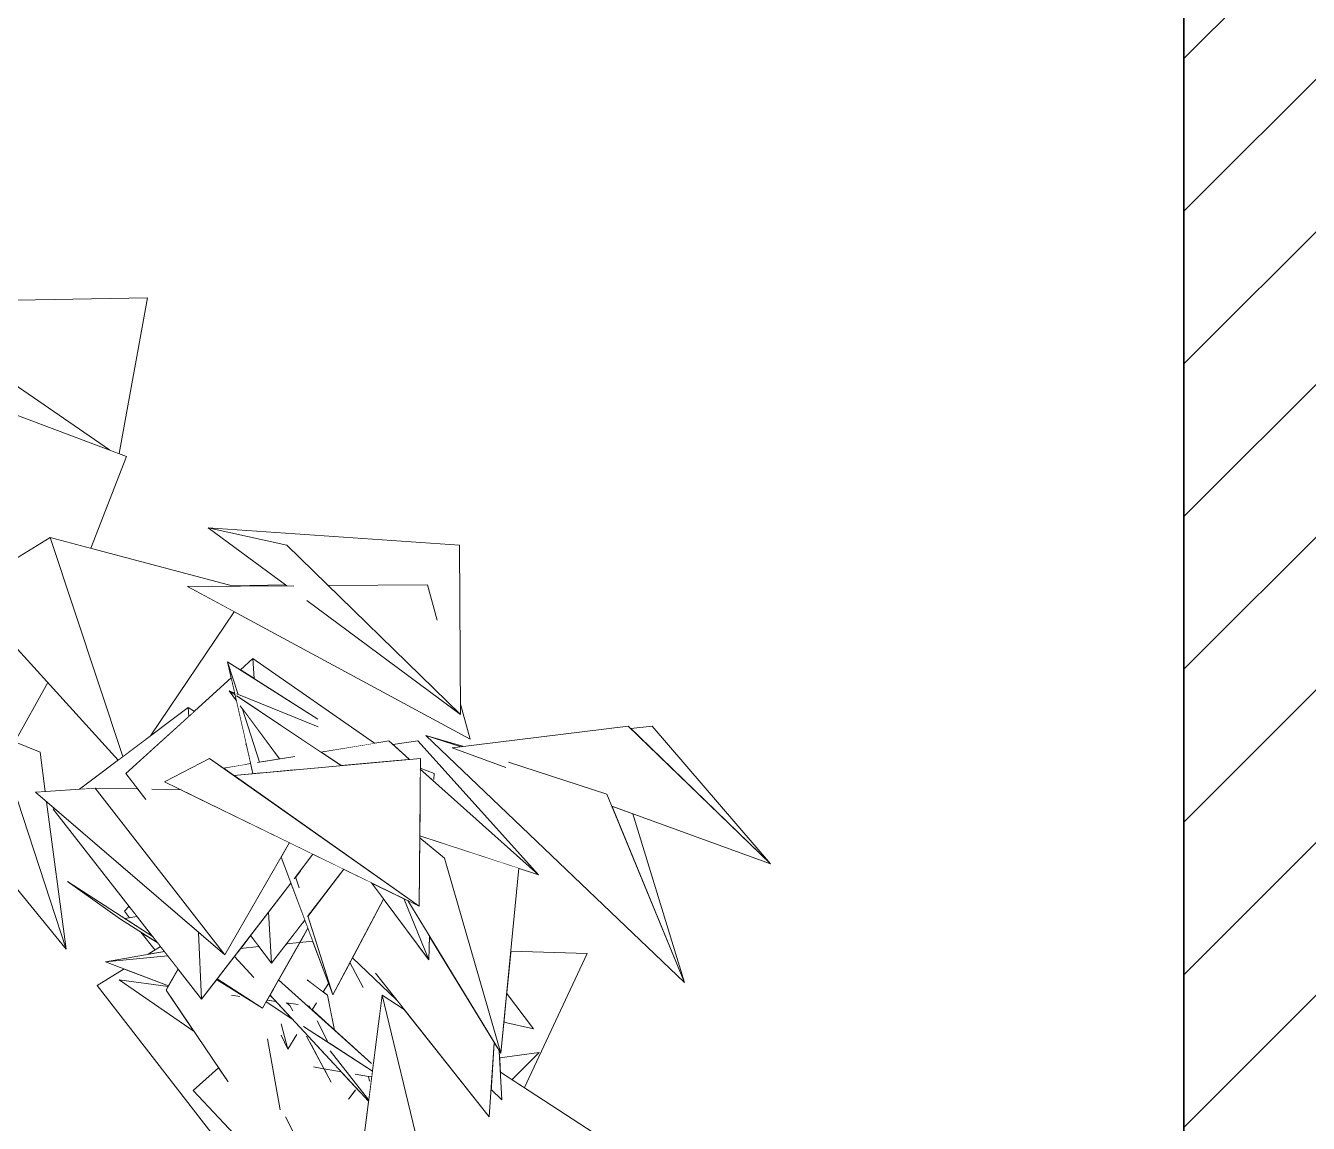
# Model space of a CAD drawing. Header units: millimetres. Extents: x -9413 to 8527, y -300 to 11224.
# Drawn here: x -4633 to -3089, y 5039 to 6361 of the extents above; entities that cross this region are included whole.
import ezdxf

# ---------------------------------------------------------------- set-up
doc = ezdxf.new("R2010")
doc.units = ezdxf.units.MM
doc.header["$MEASUREMENT"] = 0
doc.linetypes.add('Wipeout_Contour', pattern=[1000, 0, -1000])
doc.layers.add('Interior - Furniture', color=7, linetype='Continuous')
doc.layers.add('Structural - Bearing', color=7, linetype='Continuous')
doc.layers.add('Interior - Furniture _Pen_No__4', color=7, linetype='Continuous', lineweight=20, true_color=0x029e21)
doc.layers.add('Structural - Bearing_Pen_No__168', color=7, linetype='Continuous', lineweight=13, true_color=0xfe847a)
doc.layers.add('Structural - Bearing_Pen_No__27', color=7, linetype='Continuous', lineweight=35)

# ---------------------------------------------------------------- blocks, each defined once
blk = doc.blocks.new('Section Elem_12_6')
at = {"color": 254, "linetype": 'Wipeout_Contour', "lineweight": 0, "ltscale": 25940.846962}
blk.add_wipeout([(-3238.6, 7200), (-3238.6, 4100), (-2938.6, 4100), (-2938.6, 7200)], dxfattribs=at).dxf.layer = 'Structural - Bearing'
at = {"layer": 'Structural - Bearing_Pen_No__168', "linetype": 'Continuous'}
h = blk.add_hatch(dxfattribs=at)
h.set_pattern_fill('Common_Brick_0006', color=256, style=0, pattern_type=2)
h.set_pattern_definition([(45, (0, 0), (-91.9239, 91.9239), [])])
h.paths.add_polyline_path([(-3238.6, 7200), (-3238.6, 4100), (-2938.6, 4100), (-2938.6, 7200)])
at = {"layer": 'Structural - Bearing_Pen_No__27', "linetype": 'Continuous'}
blk.add_line((-3238.6, 7200), (-3238.6, 4100), dxfattribs=at)
blk = doc.blocks.new('Section Elem_40_6')
at = {"color": 254, "linetype": 'Wipeout_Contour', "lineweight": 0, "ltscale": 56606.665227}
blk.add_wipeout([(-4110.8, 5735.8), (-4413.1, 5756.5), (-4318.4, 5735.8), (-4268.5, 5687.1), (-4149.3, 5688), (-4137.4, 5645.1), (-4241.5, 5660.8), (-4109.3, 5531.9)], dxfattribs=at).dxf.layer = 'Interior - Furniture'
at = {"color": 254, "linetype": 'Wipeout_Contour', "lineweight": 0, "ltscale": 21276.868159}
blk.add_wipeout([(-4437.2, 5540.3), (-4436.7, 5529.2), (-4429.7, 5535.5)], dxfattribs=at).dxf.layer = 'Interior - Furniture'
at = {"color": 254, "linetype": 'Wipeout_Contour', "lineweight": 0, "ltscale": 26727.381165}
blk.add_wipeout([(-3878.6, 5517.8), (-3904.4, 5514.9), (-3861.7, 5473.5), (-3736.1, 5351.7)], dxfattribs=at).dxf.layer = 'Interior - Furniture'
at = {"color": 254, "linetype": 'Wipeout_Contour', "lineweight": 0, "ltscale": 28039.457413}
blk.add_wipeout([(-4368.1, 5496.1), (-4368.8, 5471.4), (-4362, 5472.5), (-4367.2, 5495.6)], dxfattribs=at).dxf.layer = 'Interior - Furniture'
at = {"color": 254, "linetype": 'Wipeout_Contour', "lineweight": 0, "ltscale": 20806.497415}
blk.add_wipeout([(-4513.7, 5286), (-4479.6, 5263.9), (-4499, 5288.6)], dxfattribs=at).dxf.layer = 'Interior - Furniture'
at = {"color": 254, "linetype": 'Wipeout_Contour', "lineweight": 0, "ltscale": 20101.324378}
blk.add_wipeout([(-4146.8, 5264.8), (-4146.9, 5262.4), (-4145.8, 5263.1)], dxfattribs=at).dxf.layer = 'Interior - Furniture'
at = {"color": 254, "linetype": 'Wipeout_Contour', "lineweight": 0, "ltscale": 27288.5291}
blk.add_wipeout([(-4381.7, 5240.4), (-4358.3, 5215.2), (-4374.4, 5243.3), (-4377.4, 5246)], dxfattribs=at).dxf.layer = 'Interior - Furniture'
at = {"color": 254, "linetype": 'Wipeout_Contour', "lineweight": 0, "ltscale": 27400.807418}
blk.add_wipeout([(-4520.2, 5212.1), (-4430.1, 5149.9), (-4463.9, 5199.9), (-4461.5, 5204)], dxfattribs=at).dxf.layer = 'Interior - Furniture'
at = {"color": 254, "linetype": 'Wipeout_Contour', "lineweight": 0, "ltscale": 67271.352495}
blk.add_wipeout([(-4385.1, 5193.6), (-4341.8, 5141.1), (-4317.8, 5130.3), (-4325.4, 5145.6), (-4325.4, 5159.2), (-4306.3, 5146.5), (-4316.7, 5129.7), (-4287.9, 5116.7), (-4300.2, 5143.7), (-4375, 5192.2)], dxfattribs=at).dxf.layer = 'Interior - Furniture'
at = {"color": 254, "linetype": 'Wipeout_Contour', "lineweight": 0, "ltscale": 19691.63571}
blk.add_wipeout([(-4053.9, 5196.1), (-4057.3, 5161.3), (-4021.4, 5153.2)], dxfattribs=at).dxf.layer = 'Interior - Furniture'
at = {"color": 254, "linetype": 'Wipeout_Contour', "lineweight": 0, "ltscale": 26097.950583}
blk.add_wipeout([(-4068.7, 5136.4), (-4072.6, 5080.1), (-4059.5, 5067.6), (-4062.7, 5126.5)], dxfattribs=at).dxf.layer = 'Interior - Furniture'
at = {"color": 254, "linetype": 'Wipeout_Contour', "lineweight": 0, "ltscale": 42712.615327}
blk.add_wipeout([(-4413.1, 5756.5), (-4318.6, 5686.7), (-4309.9, 5686.8), (-4294.5, 5668.8), (-4109.3, 5531.9), (-4318.4, 5735.8)], dxfattribs=at).dxf.layer = 'Interior - Furniture'
at = {"color": 254, "linetype": 'Wipeout_Contour', "lineweight": 0, "ltscale": 49616.732652}
blk.add_wipeout([(-4568.2, 5441.6), (-4549.4, 5442.9), (-4497.7, 5442), (-4512.2, 5460.8), (-4463, 5505.4), (-4436.7, 5529.2), (-4437.2, 5540.3)], dxfattribs=at).dxf.layer = 'Interior - Furniture'
at = {"color": 254, "linetype": 'Wipeout_Contour', "lineweight": 0, "ltscale": 47174.975066}
blk.add_wipeout([(-3907.4, 5517.8), (-4119.5, 5491.4), (-4055.1, 5467.9), (-4051.7, 5474.2), (-3933.2, 5435.7), (-3927.3, 5421.4), (-3736.1, 5351.7)], dxfattribs=at).dxf.layer = 'Interior - Furniture'
at = {"color": 254, "linetype": 'Wipeout_Contour', "lineweight": 0, "ltscale": 27798.984001}
blk.add_wipeout([(-4582.5, 5330.8), (-4518.9, 5285.1), (-4474.5, 5257.3), (-4479.6, 5263.9)], dxfattribs=at).dxf.layer = 'Interior - Furniture'
at = {"color": 254, "linetype": 'Wipeout_Contour', "lineweight": 0, "ltscale": 27014.401096}
blk.add_wipeout([(-4342.4, 5187.7), (-4343.6, 5185.6), (-4311.2, 5164.5), (-4331.4, 5186.2)], dxfattribs=at).dxf.layer = 'Interior - Furniture'
at = {"layer": 'Interior - Furniture _Pen_No__4', "linetype": 'Continuous'}
blk.add_line((-3878.6, 5517.8), (-3904.4, 5514.9), dxfattribs=at)
at = {"color": 254, "linetype": 'Wipeout_Contour', "lineweight": 0, "ltscale": 28943.721263}
blk.add_wipeout([(-4603.4, 5744.7), (-4707.3, 5681.4), (-4521.6, 5476.8), (-4516, 5481)], dxfattribs=at).dxf.layer = 'Interior - Furniture'
at = {"color": 254, "linetype": 'Wipeout_Contour', "lineweight": 0, "ltscale": 28158.987834}
blk.add_wipeout([(-4389.8, 5595.3), (-4377.3, 5555.8), (-4282.1, 5517.4), (-4281.2, 5526)], dxfattribs=at).dxf.layer = 'Interior - Furniture'
at = {"color": 254, "linetype": 'Wipeout_Contour', "lineweight": 0, "ltscale": 20613.05561}
blk.add_wipeout([(-4151.2, 5506.6), (-4108.7, 5492.8), (-4105.4, 5493.2)], dxfattribs=at).dxf.layer = 'Interior - Furniture'
at = {"color": 254, "linetype": 'Wipeout_Contour', "lineweight": 0, "ltscale": 19838.079551}
blk.add_wipeout([(-3902, 5412.2), (-3927.3, 5421.4), (-3839.8, 5208.9)], dxfattribs=at).dxf.layer = 'Interior - Furniture'
at = {"color": 254, "linetype": 'Wipeout_Contour', "lineweight": 0, "ltscale": 27807.337431}
blk.add_wipeout([(-4513.8, 5294.7), (-4507.8, 5287), (-4499, 5288.6), (-4508.5, 5300.9)], dxfattribs=at).dxf.layer = 'Interior - Furniture'
at = {"color": 254, "linetype": 'Wipeout_Contour', "lineweight": 0, "ltscale": 20687.133005}
blk.add_wipeout([(-4470.5, 5252.2), (-4485.6, 5243), (-4466, 5246.5)], dxfattribs=at).dxf.layer = 'Interior - Furniture'
at = {"color": 254, "linetype": 'Wipeout_Contour', "lineweight": 0, "ltscale": 67220.335173}
blk.add_wipeout([(-4304.8, 5182.5), (-4319.5, 5184.5), (-4318.2, 5183.2), (-4318.6, 5184.1), (-4314.8, 5181.4), (-4312.8, 5177.6), (-4281.5, 5145.1), (-4269.2, 5137.1), (-4268.8, 5137), (-4282.1, 5162.7)], dxfattribs=at).dxf.layer = 'Interior - Furniture'
at = {"color": 254, "linetype": 'Wipeout_Contour', "lineweight": 0, "ltscale": 20700.135325}
blk.add_wipeout([(-4466, 5246.5), (-4536.8, 5233.9), (-4462, 5241.3)], dxfattribs=at).dxf.layer = 'Interior - Furniture'
at = {"color": 254, "linetype": 'Wipeout_Contour', "lineweight": 0, "ltscale": 20179.850286}
blk.add_wipeout([(-4291.3, 5180.7), (-4293.6, 5181), (-4289.6, 5177.3)], dxfattribs=at).dxf.layer = 'Interior - Furniture'
at = {"color": 254, "linetype": 'Wipeout_Contour', "lineweight": 0, "ltscale": 33325.894888}
blk.add_wipeout([(-4279.5, 5130.3), (-4291.6, 5138.1), (-4277.6, 5112), (-4255.2, 5101.9), (-4252.8, 5101.4)], dxfattribs=at).dxf.layer = 'Interior - Furniture'
at = {"color": 254, "linetype": 'Wipeout_Contour', "lineweight": 0, "ltscale": 60035.080558}
blk.add_wipeout([(-4216.7, 5111.4), (-4274, 5147.1), (-4268.8, 5137), (-4269.2, 5137.1), (-4215.4, 5102.1), (-4206.9, 5167.7), (-4226.3, 5176.2), (-4266.6, 5178.9), (-4261.2, 5151.6)], dxfattribs=at).dxf.layer = 'Interior - Furniture'
at = {"color": 254, "linetype": 'Wipeout_Contour', "lineweight": 0, "ltscale": 52962.482886}
blk.add_wipeout([(-4266.4, 5126.9), (-4219.8, 5067.3), (-4216.8, 5090.9), (-4219, 5090), (-4236.1, 5098.5), (-4220.3, 5095.7), (-4216.1, 5096.3), (-4215.8, 5098.9)], dxfattribs=at).dxf.layer = 'Interior - Furniture'
at = {"color": 254, "linetype": 'Wipeout_Contour', "lineweight": 0, "ltscale": 100762.750566}
blk.add_wipeout([(-4338.8, 5194.1), (-4220, 5066.1), (-4219.8, 5067.3), (-4266.4, 5126.9), (-4298.6, 5156.2), (-4281.5, 5145.1), (-4312.8, 5177.6), (-4311.4, 5175), (-4318.2, 5183.2), (-4319.5, 5184.5), (-4319.3, 5184.5), (-4319.4, 5184.6), (-4319.2, 5184.5), (-4317, 5184.2), (-4334.5, 5201.7)], dxfattribs=at).dxf.layer = 'Interior - Furniture'
at = {"color": 254, "linetype": 'Wipeout_Contour', "lineweight": 0, "ltscale": 88470.820219}
blk.add_wipeout([(-4402.3, 5213.6), (-4347.9, 5178.1), (-4293.2, 5274.4), (-4295.6, 5280.7), (-4300.7, 5279.4), (-4319.1, 5255.5), (-4303.4, 5257), (-4320.4, 5253.7), (-4336.8, 5232.4), (-4349, 5248.2), (-4374.4, 5243.3), (-4358.3, 5215.2), (-4381.7, 5240.4)], dxfattribs=at).dxf.layer = 'Interior - Furniture'
at = {"color": 254, "linetype": 'Wipeout_Contour', "lineweight": 0, "ltscale": 46697.9887}
blk.add_wipeout([(-4295, 5144.5), (-4300.2, 5143.7), (-4287.9, 5116.7), (-4279.2, 5106.1), (-4274.2, 5105.2), (-4275.3, 5101.3), (-4265.1, 5088.8)], dxfattribs=at).dxf.layer = 'Interior - Furniture'
at = {"color": 254, "linetype": 'Wipeout_Contour', "lineweight": 0, "ltscale": 20492.152265}
blk.add_wipeout([(-4374.3, 5250), (-4352.1, 5252.2), (-4362.3, 5265.6)], dxfattribs=at).dxf.layer = 'Interior - Furniture'
at = {"color": 254, "linetype": 'Wipeout_Contour', "lineweight": 0, "ltscale": 54118.079033}
blk.add_wipeout([(-4303.1, 5257.1), (-4328.4, 5212.4), (-4325.6, 5209.9), (-4294, 5211.1), (-4293.8, 5212.2), (-4292.4, 5211.1), (-4269.7, 5212), (-4287.3, 5258.6)], dxfattribs=at).dxf.layer = 'Interior - Furniture'
at = {"color": 254, "linetype": 'Wipeout_Contour', "lineweight": 0, "ltscale": 20408.463078}
blk.add_wipeout([(-4403.1, 5212.6), (-4347.9, 5178.1), (-4402.3, 5213.6)], dxfattribs=at).dxf.layer = 'Interior - Furniture'
at = {"color": 254, "linetype": 'Wipeout_Contour', "lineweight": 0, "ltscale": 20243.866745}
blk.add_wipeout([(-4319.4, 5184.6), (-4319.3, 5184.5), (-4319.2, 5184.5)], dxfattribs=at).dxf.layer = 'Interior - Furniture'
at = {"color": 254, "linetype": 'Wipeout_Contour', "lineweight": 0, "ltscale": 34131.193546}
blk.add_wipeout([(-4374.3, 5250), (-4377.4, 5246), (-4374.4, 5243.3), (-4349, 5248.2), (-4352.1, 5252.2)], dxfattribs=at).dxf.layer = 'Interior - Furniture'
at = {"color": 254, "linetype": 'Wipeout_Contour', "lineweight": 0, "ltscale": 20398.097548}
blk.add_wipeout([(-4319.1, 5255.5), (-4320.4, 5253.7), (-4303.4, 5257)], dxfattribs=at).dxf.layer = 'Interior - Furniture'
at = {"color": 254, "linetype": 'Wipeout_Contour', "lineweight": 0, "ltscale": 81407.644556}
blk.add_wipeout([(-4514.5, 5225.3), (-4546.9, 5205.5), (-4393.5, 5007.4), (-4371.1, 5012.9), (-4371, 5015.1), (-4431.1, 5079), (-4408.2, 5099.7), (-4400.8, 5106.4), (-4430.1, 5149.9), (-4520.2, 5212.1), (-4461.5, 5204), (-4461, 5204.9)], dxfattribs=at).dxf.layer = 'Interior - Furniture'
at = {"color": 254, "linetype": 'Wipeout_Contour', "lineweight": 0, "ltscale": 53737.377346}
blk.add_wipeout([(-4268.2, 5207.9), (-4274.6, 5197.6), (-4269.5, 5193.7), (-4266.6, 5178.9), (-4226.3, 5176.2), (-4226.6, 5203), (-4242.5, 5233), (-4263, 5194.2)], dxfattribs=at).dxf.layer = 'Interior - Furniture'
at = {"color": 254, "linetype": 'Wipeout_Contour', "lineweight": 0, "ltscale": 27062.884494}
blk.add_wipeout([(-4339.6, 5192.6), (-4342.4, 5187.7), (-4339.4, 5187.3), (-4339.3, 5192.3)], dxfattribs=at).dxf.layer = 'Interior - Furniture'
at = {"color": 254, "linetype": 'Wipeout_Contour', "lineweight": 0, "ltscale": 26972.177477}
blk.add_wipeout([(-4314.8, 5181.4), (-4318.6, 5184.1), (-4318.2, 5183.2), (-4311.4, 5175)], dxfattribs=at).dxf.layer = 'Interior - Furniture'
at = {"color": 254, "linetype": 'Wipeout_Contour', "lineweight": 0, "ltscale": 27528.260529}
blk.add_wipeout([(-4462, 5241.3), (-4536.8, 5233.9), (-4461, 5204.9), (-4449.3, 5225)], dxfattribs=at).dxf.layer = 'Interior - Furniture'
at = {"color": 254, "linetype": 'Wipeout_Contour', "lineweight": 0, "ltscale": 53524.179823}
blk.add_wipeout([(-4242.5, 5233), (-4226.6, 5203), (-4226.3, 5176.2), (-4206.9, 5167.7), (-4203.6, 5193.7), (-4177.1, 5176.5), (-4186.3, 5188.1), (-4239.5, 5238.7)], dxfattribs=at).dxf.layer = 'Interior - Furniture'
at = {"color": 254, "linetype": 'Wipeout_Contour', "lineweight": 0, "ltscale": 40360.486561}
blk.add_wipeout([(-4294, 5211.1), (-4282.6, 5184.7), (-4288, 5175.9), (-4261.2, 5151.6), (-4269.5, 5193.7), (-4293.8, 5212.2)], dxfattribs=at).dxf.layer = 'Interior - Furniture'
at = {"color": 254, "linetype": 'Wipeout_Contour', "lineweight": 0, "ltscale": 27067.986705}
blk.add_wipeout([(-4339.6, 5192.6), (-4339.3, 5192.3), (-4337.9, 5193.2), (-4338.8, 5194.1)], dxfattribs=at).dxf.layer = 'Interior - Furniture'
at = {"color": 254, "linetype": 'Wipeout_Contour', "lineweight": 0, "ltscale": 27624.977408}
blk.add_wipeout([(-4474.5, 5257.3), (-4494.1, 5269.5), (-4477.2, 5248.1), (-4470.5, 5252.2)], dxfattribs=at).dxf.layer = 'Interior - Furniture'
at = {"color": 254, "linetype": 'Wipeout_Contour', "lineweight": 0, "ltscale": 47053.37508}
blk.add_wipeout([(-4334.5, 5201.7), (-4317, 5184.2), (-4304.8, 5182.5), (-4282.1, 5162.7), (-4274, 5147.1), (-4216.7, 5111.4), (-4328.4, 5212.4)], dxfattribs=at).dxf.layer = 'Interior - Furniture'
at = {"color": 254, "linetype": 'Wipeout_Contour', "lineweight": 0, "ltscale": 74265.030014}
blk.add_wipeout([(-4403.1, 5212.6), (-4403.4, 5212.2), (-4380.3, 5192.9), (-4375, 5192.2), (-4300.2, 5143.7), (-4295, 5144.5), (-4291.6, 5138.1), (-4279.5, 5130.3), (-4311.2, 5164.5), (-4343.6, 5185.6), (-4347.9, 5178.1)], dxfattribs=at).dxf.layer = 'Interior - Furniture'
at = {"color": 254, "linetype": 'Wipeout_Contour', "lineweight": 0, "ltscale": 26616.968016}
blk.add_wipeout([(-4215.4, 5102.1), (-4298.6, 5156.2), (-4266.4, 5126.9), (-4215.8, 5098.9)], dxfattribs=at).dxf.layer = 'Interior - Furniture'
at = {"color": 254, "linetype": 'Wipeout_Contour', "lineweight": 0, "ltscale": 93318.37332}
blk.add_wipeout([(-4341.8, 5141.1), (-4326.5, 5055.5), (-4320.2, 5047.1), (-4244.2, 5068.5), (-4235.9, 5079.9), (-4270.4, 5098.6), (-4265.1, 5088.8), (-4275.3, 5101.3), (-4286.4, 5107.3), (-4279.2, 5106.1), (-4287.9, 5116.7), (-4316.7, 5129.7), (-4317.2, 5128.9), (-4317.8, 5130.3)], dxfattribs=at).dxf.layer = 'Interior - Furniture'
at = {"layer": 'Interior - Furniture _Pen_No__4', "linetype": 'Continuous'}
blk.add_line((-4268.8, 5136.9), (-4282.1, 5162.7), dxfattribs=at)
at = {"color": 254, "linetype": 'Wipeout_Contour', "lineweight": 0, "ltscale": 61052.198969}
blk.add_wipeout([(-4449.3, 5225), (-4463.9, 5199.9), (-4389.4, 5089.6), (-4326.5, 5055.5), (-4341.8, 5141.1), (-4385.1, 5193.6), (-4380.3, 5192.9), (-4403.4, 5212.2), (-4421.2, 5189)], dxfattribs=at).dxf.layer = 'Interior - Furniture'
at = {"color": 254, "linetype": 'Wipeout_Contour', "lineweight": 0, "ltscale": 19966.674456}
blk.add_wipeout([(-4255.2, 5101.9), (-4277.6, 5112), (-4273.9, 5105.1)], dxfattribs=at).dxf.layer = 'Interior - Furniture'
at = {"color": 254, "linetype": 'Wipeout_Contour', "lineweight": 0, "ltscale": 34281.071822}
blk.add_wipeout([(-4424.9, 5269.4), (-4421.2, 5189), (-4313.7, 5328.8), (-4325.4, 5359.9), (-4393.3, 5242.2)], dxfattribs=at).dxf.layer = 'Interior - Furniture'
at = {"color": 254, "linetype": 'Wipeout_Contour', "lineweight": 0, "ltscale": 20158.42091}
blk.add_wipeout([(-4317.2, 5128.9), (-4325.4, 5159.2), (-4325.4, 5145.6)], dxfattribs=at).dxf.layer = 'Interior - Furniture'
at = {"color": 254, "linetype": 'Wipeout_Contour', "lineweight": 0, "ltscale": 19982.254911}
blk.add_wipeout([(-4274.2, 5105.2), (-4286.4, 5107.3), (-4275.3, 5101.3)], dxfattribs=at).dxf.layer = 'Interior - Furniture'
at = {"layer": 'Interior - Furniture _Pen_No__4', "linetype": 'Continuous'}
for p, q in [((-4403.1, 5212.6), (-4347.9, 5178.1)), ((-4347.9, 5178.1), (-4402.3, 5213.6)), ((-4375, 5192.2), (-4385.2, 5193.6))]:
    blk.add_line(p, q, dxfattribs=at)
at = {"color": 254, "linetype": 'Wipeout_Contour', "lineweight": 0, "ltscale": 27912.284496}
blk.add_wipeout([(-4598.7, 5418.6), (-4599.8, 5417.8), (-4421.2, 5189), (-4424.9, 5269.4)], dxfattribs=at).dxf.layer = 'Interior - Furniture'
at = {"color": 254, "linetype": 'Wipeout_Contour', "lineweight": 0, "ltscale": 27510.229337}
blk.add_wipeout([(-4319.8, 5369.6), (-4309.8, 5334), (-4287.1, 5363.5), (-4315.4, 5377.4)], dxfattribs=at).dxf.layer = 'Interior - Furniture'
at = {"color": 254, "linetype": 'Wipeout_Contour', "lineweight": 0, "ltscale": 20147.099978}
blk.add_wipeout([(-4306.3, 5146.5), (-4325.4, 5159.2), (-4317.2, 5128.9)], dxfattribs=at).dxf.layer = 'Interior - Furniture'
at = {"layer": 'Interior - Furniture _Pen_No__4', "linetype": 'Continuous'}
for p, q in [((-4546.9, 5205.5), (-4514.5, 5225.3)), ((-4536.8, 5233.9), (-4461, 5204.9)), ((-4463.9, 5199.9), (-4449.3, 5225)), ((-4461.5, 5204), (-4520.2, 5212.1)), ((-4520.2, 5212.1), (-4430.1, 5149.9)), ((-4325.5, 5159.3), (-4317.2, 5128.9)), ((-4317.2, 5128.9), (-4325.4, 5145.7)), ((-4317.2, 5128.9), (-4306.3, 5146.5))]:
    blk.add_line(p, q, dxfattribs=at)
at = {"color": 254, "linetype": 'Wipeout_Contour', "lineweight": 0, "ltscale": 20616.396238}
blk.add_wipeout([(-4382.3, 5458.4), (-4159.2, 5301.1), (-4157.7, 5478.9)], dxfattribs=at).dxf.layer = 'Interior - Furniture'
at = {"color": 254, "linetype": 'Wipeout_Contour', "lineweight": 0, "ltscale": 47420.035049}
blk.add_wipeout([(-4108.7, 5492.8), (-4151.2, 5506.6), (-3839.8, 5208.9), (-3933.2, 5435.7), (-4051.7, 5474.2), (-4055.1, 5467.9), (-4119.5, 5491.4)], dxfattribs=at).dxf.layer = 'Interior - Furniture'
at = {"color": 254, "linetype": 'Wipeout_Contour', "lineweight": 0, "ltscale": 20818.755018}
blk.add_wipeout([(-4159.2, 5301.1), (-4411.5, 5478.9), (-4465.7, 5450.7)], dxfattribs=at).dxf.layer = 'Interior - Furniture'
at = {"layer": 'Interior - Furniture _Pen_No__4', "linetype": 'Continuous'}
for p, q in [((-3736.1, 5351.7), (-3907.4, 5517.8)), ((-3736.1, 5351.7), (-3878.6, 5517.8)), ((-3839.8, 5208.9), (-3933.2, 5435.7)), ((-3927.3, 5421.4), (-3736.1, 5351.7)), ((-3839.8, 5208.9), (-3902, 5412.2))]:
    blk.add_line(p, q, dxfattribs=at)
at = {"color": 254, "linetype": 'Wipeout_Contour', "lineweight": 0, "ltscale": 21029.544441}
blk.add_wipeout([(-4371.8, 5538.2), (-4351.5, 5474.2), (-4327.2, 5478.2)], dxfattribs=at).dxf.layer = 'Interior - Furniture'
at = {"color": 254, "linetype": 'Wipeout_Contour', "lineweight": 0, "ltscale": 61669.37163}
blk.add_wipeout([(-4190.9, 5495.6), (-4170.9, 5477.7), (-4157.7, 5478.9), (-4157.8, 5467.2), (-4141.3, 5460.6), (-4141.5, 5453.6), (-4143.1, 5452.9), (-4015.4, 5338.8), (-4160.9, 5499.8)], dxfattribs=at).dxf.layer = 'Interior - Furniture'
at = {"color": 254, "linetype": 'Wipeout_Contour', "lineweight": 0, "ltscale": 20564.319547}
blk.add_wipeout([(-4307.9, 5336.3), (-4303.7, 5323), (-4301.3, 5345)], dxfattribs=at).dxf.layer = 'Interior - Furniture'
at = {"color": 254, "linetype": 'Wipeout_Contour', "lineweight": 0, "ltscale": 33928.274764}
blk.add_wipeout([(-4293.1, 5289.3), (-4263, 5194.2), (-4202.1, 5309.5), (-4216.7, 5329.2), (-4249.9, 5345.4)], dxfattribs=at).dxf.layer = 'Interior - Furniture'
at = {"color": 254, "linetype": 'Wipeout_Contour', "lineweight": 0, "ltscale": 77475.644925}
blk.add_wipeout([(-4389.8, 5595.3), (-4359.3, 5460.5), (-4348.5, 5461.5), (-4353.8, 5473.8), (-4351.5, 5474.2), (-4371.8, 5538.2), (-4374.7, 5542.1), (-4379.3, 5554.3), (-4378, 5553.4), (-4378.9, 5556.4), (-4377.3, 5555.8)], dxfattribs=at).dxf.layer = 'Interior - Furniture'
at = {"color": 254, "linetype": 'Wipeout_Contour', "lineweight": 0, "ltscale": 27688.051999}
blk.add_wipeout([(-4277.4, 5486.4), (-4253.1, 5470.2), (-4170.9, 5477.7), (-4195.6, 5499.8)], dxfattribs=at).dxf.layer = 'Interior - Furniture'
at = {"color": 254, "linetype": 'Wipeout_Contour', "lineweight": 0, "ltscale": 20351.699966}
blk.add_wipeout([(-4158.5, 5385.5), (-4015.4, 5338.8), (-4157.8, 5466)], dxfattribs=at).dxf.layer = 'Interior - Furniture'
at = {"color": 254, "linetype": 'Wipeout_Contour', "lineweight": 0, "ltscale": 54684.249513}
blk.add_wipeout([(-4325.4, 5359.9), (-4263, 5194.2), (-4293.1, 5289.3), (-4293.7, 5288.5), (-4303.7, 5323), (-4307.9, 5336.3), (-4309.8, 5334), (-4319.8, 5369.6)], dxfattribs=at).dxf.layer = 'Interior - Furniture'
at = {"color": 254, "linetype": 'Wipeout_Contour', "lineweight": 0, "ltscale": 33585.469412}
blk.add_wipeout([(-4239.5, 5238.7), (-4186.3, 5188.1), (-4211.7, 5220.3), (-4160.6, 5253.5), (-4202.1, 5309.5)], dxfattribs=at).dxf.layer = 'Interior - Furniture'
at = {"layer": 'Interior - Furniture _Pen_No__4', "linetype": 'Continuous'}
for p, q in [((-4119.5, 5491.4), (-4055, 5467.9)), ((-3933.2, 5435.7), (-4051.7, 5474.2)), ((-4226.6, 5203), (-4242.5, 5233))]:
    blk.add_line(p, q, dxfattribs=at)
at = {"color": 254, "linetype": 'Wipeout_Contour', "lineweight": 0, "ltscale": 57500.112664}
blk.add_wipeout([(-4603.4, 5744.7), (-4516, 5481), (-4482.6, 5506.1), (-4381.9, 5655.4), (-4438.2, 5685.8), (-4407.8, 5686.3), (-4407.2, 5686), (-4382.6, 5686.2)], dxfattribs=at).dxf.layer = 'Interior - Furniture'
at = {"color": 254, "linetype": 'Wipeout_Contour', "lineweight": 0, "ltscale": 34999.243965}
blk.add_wipeout([(-4394.7, 5467.1), (-4382.5, 5458.5), (-4382.2, 5458.4), (-4359.3, 5460.5), (-4362, 5472.5)], dxfattribs=at).dxf.layer = 'Interior - Furniture'
at = {"color": 254, "linetype": 'Wipeout_Contour', "lineweight": 0, "ltscale": 34285.979566}
blk.add_wipeout([(-4157.8, 5467.2), (-4157.8, 5466), (-4143.1, 5452.9), (-4141.5, 5453.6), (-4141.3, 5460.6)], dxfattribs=at).dxf.layer = 'Interior - Furniture'
at = {"color": 254, "linetype": 'Wipeout_Contour', "lineweight": 0, "ltscale": 49009.607058}
blk.add_wipeout([(-4549.4, 5442.9), (-4393.3, 5242.2), (-4315.4, 5377.4), (-4445.8, 5441), (-4481, 5441.7), (-4488.2, 5429.6), (-4497.7, 5442)], dxfattribs=at).dxf.layer = 'Interior - Furniture'
at = {"color": 254, "linetype": 'Wipeout_Contour', "lineweight": 0, "ltscale": 46529.382325}
blk.add_wipeout([(-4160.6, 5253.5), (-4211.7, 5220.3), (-4074.9, 5047.1), (-4068.7, 5136.4), (-4145.8, 5263.1), (-4146.9, 5262.4), (-4147.7, 5236.1)], dxfattribs=at).dxf.layer = 'Interior - Furniture'
at = {"color": 254, "linetype": 'Wipeout_Contour', "lineweight": 0, "ltscale": 33814.019565}
blk.add_wipeout([(-4339.4, 5187.3), (-4332.8, 5186.4), (-4333.4, 5188.3), (-4337.9, 5193.2), (-4339.3, 5192.3)], dxfattribs=at).dxf.layer = 'Interior - Furniture'
at = {"layer": 'Interior - Furniture _Pen_No__4', "linetype": 'Continuous'}
for p, q in [((-4110.8, 5735.8), (-4413.1, 5756.5)), ((-4318.4, 5735.8), (-4413.1, 5756.5)), ((-4141.3, 5460.6), (-4157.8, 5467.2)), ((-4141.5, 5453.6), (-4141.3, 5460.6))]:
    blk.add_line(p, q, dxfattribs=at)
at = {"color": 254, "linetype": 'Wipeout_Contour', "lineweight": 0, "ltscale": 82020.879372}
blk.add_wipeout([(-4756.4, 5905.6), (-4737.6, 5872.1), (-4684.7, 5859.3), (-4702, 5808.7), (-4683.5, 5799), (-4689.8, 5786.7), (-4650.3, 5716.1), (-4603.4, 5744.7), (-4554.7, 5731.8), (-4511.4, 5842.4), (-4732.4, 5925.4)], dxfattribs=at).dxf.layer = 'Interior - Furniture'
at = {"color": 254, "linetype": 'Wipeout_Contour', "lineweight": 0, "ltscale": 28796.735531}
blk.add_wipeout([(-4407.8, 5686.3), (-4438.2, 5685.8), (-4408.2, 5686), (-4407.2, 5686)], dxfattribs=at).dxf.layer = 'Interior - Furniture'
at = {"color": 254, "linetype": 'Wipeout_Contour', "lineweight": 0, "ltscale": 28642.483646}
blk.add_wipeout([(-4384.3, 5686.7), (-4382.6, 5686.2), (-4318.6, 5686.7), (-4320, 5687.7)], dxfattribs=at).dxf.layer = 'Interior - Furniture'
at = {"color": 254, "linetype": 'Wipeout_Contour', "lineweight": 0, "ltscale": 27906.488918}
blk.add_wipeout([(-4353.8, 5473.8), (-4348.5, 5461.5), (-4308.3, 5465.1), (-4308.8, 5481.2)], dxfattribs=at).dxf.layer = 'Interior - Furniture'
at = {"color": 254, "linetype": 'Wipeout_Contour', "lineweight": 0, "ltscale": 21070.093424}
blk.add_wipeout([(-4621.2, 5438), (-4393.3, 5242.2), (-4549.4, 5442.9)], dxfattribs=at).dxf.layer = 'Interior - Furniture'
at = {"color": 254, "linetype": 'Wipeout_Contour', "lineweight": 0, "ltscale": 40254.807486}
blk.add_wipeout([(-4158.5, 5385.5), (-4158.5, 5383.2), (-4128.8, 5358.9), (-4092.7, 5233.8), (-4061, 5123.8), (-4039, 5346.5)], dxfattribs=at).dxf.layer = 'Interior - Furniture'
at = {"color": 254, "linetype": 'Wipeout_Contour', "lineweight": 0, "ltscale": 27308.614557}
blk.add_wipeout([(-4313.7, 5328.8), (-4340.6, 5293.8), (-4336.8, 5232.4), (-4296.9, 5284.2)], dxfattribs=at).dxf.layer = 'Interior - Furniture'
at = {"color": 254, "linetype": 'Wipeout_Contour', "lineweight": 0, "ltscale": 20274.602737}
blk.add_wipeout([(-4331.4, 5186.2), (-4333.4, 5188.3), (-4332.8, 5186.4)], dxfattribs=at).dxf.layer = 'Interior - Furniture'
at = {"color": 254, "linetype": 'Wipeout_Contour', "lineweight": 0, "ltscale": 92111.687528}
blk.add_wipeout([(-4320.2, 5047.1), (-4300.4, 5008.5), (-4227.9, 4988.2), (-4224.8, 5005), (-4216.3, 5002.2), (-4246.6, 5028.7), (-4245.5, 5031.7), (-4213, 5001.1), (-4211.5, 5000.7), (-4225, 5027.6), (-4220, 5066.1), (-4228.8, 5075.6), (-4236.6, 5079), (-4244.2, 5068.5)], dxfattribs=at).dxf.layer = 'Interior - Furniture'
at = {"layer": 'Interior - Furniture _Pen_No__4', "linetype": 'Continuous'}
for p, q in [((-4513.8, 5294.7), (-4508.5, 5300.9)), ((-4518.9, 5285.1), (-4474.5, 5257.3)), ((-4507.8, 5287), (-4513.8, 5294.7)), ((-4499, 5288.6), (-4513.7, 5286)), ((-4477.2, 5248.1), (-4494.1, 5269.5)), ((-4424.9, 5269.4), (-4421.2, 5189)), ((-4485.6, 5243), (-4470.5, 5252.2)), ((-4466, 5246.5), (-4536.8, 5233.9)), ((-4462, 5241.3), (-4536.8, 5233.9))]:
    blk.add_line(p, q, dxfattribs=at)
at = {"color": 254, "linetype": 'Wipeout_Contour', "lineweight": 0, "ltscale": 52807.257896}
blk.add_wipeout([(-4789.9, 6027.7), (-4731.5, 5987.6), (-4665.4, 5991), (-4682.3, 5953.7), (-4532.2, 5850.3), (-4520.2, 5845.8), (-4486.1, 6033.5)], dxfattribs=at).dxf.layer = 'Interior - Furniture'
at = {"color": 254, "linetype": 'Wipeout_Contour', "lineweight": 0, "ltscale": 49008.940237}
blk.add_wipeout([(-4212.9, 5497), (-4359.4, 5599.2), (-4357.9, 5574.9), (-4281.2, 5526), (-4282.1, 5517.4), (-4280.6, 5516.8), (-4272.8, 5487.2)], dxfattribs=at).dxf.layer = 'Interior - Furniture'
at = {"color": 254, "linetype": 'Wipeout_Contour', "lineweight": 0, "ltscale": 57483.82073}
blk.add_wipeout([(-4615.7, 5486.5), (-4836.4, 5575.5), (-4835.9, 5573), (-4661.6, 5486.5), (-4584.1, 5249.1), (-4607.7, 5426.4), (-4621.2, 5438), (-4609.4, 5438.8)], dxfattribs=at).dxf.layer = 'Interior - Furniture'
at = {"color": 254, "linetype": 'Wipeout_Contour', "lineweight": 0, "ltscale": 98662.507958}
blk.add_wipeout([(-4512.2, 5460.8), (-4488.2, 5429.6), (-4481, 5441.7), (-4445.8, 5441), (-4465.7, 5450.7), (-4411.5, 5478.9), (-4394.7, 5467.1), (-4368.8, 5471.4), (-4368.1, 5496.1), (-4367.2, 5495.6), (-4379.1, 5548.1), (-4388, 5560.1), (-4381.2, 5557.3), (-4385.4, 5575.7)], dxfattribs=at).dxf.layer = 'Interior - Furniture'
at = {"color": 254, "linetype": 'Wipeout_Contour', "lineweight": 0, "ltscale": 33595.238543}
blk.add_wipeout([(-4173, 5307.9), (-4061, 5123.8), (-4128.8, 5358.9), (-4158.5, 5383.2), (-4159.2, 5301.1)], dxfattribs=at).dxf.layer = 'Interior - Furniture'
at = {"color": 254, "linetype": 'Wipeout_Contour', "lineweight": 0, "ltscale": 34213.00417}
blk.add_wipeout([(-4301.3, 5345), (-4303.7, 5323), (-4293.7, 5288.5), (-4249.9, 5345.4), (-4287.1, 5363.5)], dxfattribs=at).dxf.layer = 'Interior - Furniture'
at = {"color": 254, "linetype": 'Wipeout_Contour', "lineweight": 0, "ltscale": 20480.008567}
blk.add_wipeout([(-4340.6, 5293.8), (-4362.3, 5265.6), (-4336.8, 5232.4)], dxfattribs=at).dxf.layer = 'Interior - Furniture'
at = {"color": 254, "linetype": 'Wipeout_Contour', "lineweight": 0, "ltscale": 20378.991612}
blk.add_wipeout([(-4303.1, 5257.1), (-4287.3, 5258.6), (-4293.2, 5274.4)], dxfattribs=at).dxf.layer = 'Interior - Furniture'
at = {"color": 254, "linetype": 'Wipeout_Contour', "lineweight": 0, "ltscale": 47149.637295}
blk.add_wipeout([(-4294, 5211.1), (-4325.6, 5209.9), (-4293.6, 5181), (-4291.3, 5180.7), (-4289.6, 5177.3), (-4288, 5175.9), (-4282.6, 5184.7)], dxfattribs=at).dxf.layer = 'Interior - Furniture'
at = {"color": 254, "linetype": 'Wipeout_Contour', "lineweight": 0, "ltscale": 53388.30222}
blk.add_wipeout([(-4431.1, 5079), (-4369.3, 5013.3), (-4341.5, 5020), (-4300.4, 5008.5), (-4320.2, 5047.1), (-4326.5, 5055.5), (-4389.4, 5089.6), (-4400.8, 5106.4)], dxfattribs=at).dxf.layer = 'Interior - Furniture'
at = {"layer": 'Interior - Furniture _Pen_No__4', "linetype": 'Continuous'}
for p, q in [((-4486.1, 6033.5), (-4789.9, 6027.7)), ((-4520.2, 5845.8), (-4486.1, 6033.5)), ((-4682.3, 5953.7), (-4532.2, 5850.3)), ((-4511.4, 5842.4), (-4732.5, 5925.4)), ((-4554.7, 5731.8), (-4511.4, 5842.4)), ((-4411.5, 5478.9), (-4465.7, 5450.7)), ((-4488.2, 5429.5), (-4512.2, 5460.8)), ((-4015.4, 5338.8), (-4157.8, 5466)), ((-4497.7, 5442), (-4549.4, 5442.9)), ((-4549.4, 5442.9), (-4393.3, 5242.2)), ((-4445.8, 5441), (-4481, 5441.7)), ((-4393.3, 5242.2), (-4315.4, 5377.4)), ((-4158.5, 5385.5), (-4015.4, 5338.8)), ((-4128.8, 5358.9), (-4158.5, 5383.2)), ((-4309.8, 5334), (-4287.1, 5363.5)), ((-4421.2, 5189), (-4313.7, 5328.8)), ((-4307.9, 5336.3), (-4303.7, 5322.9)), ((-4340.6, 5293.8), (-4336.8, 5232.4)), ((-4352.1, 5252.2), (-4374.3, 5250)), ((-4336.8, 5232.4), (-4362.3, 5265.6)), ((-4303.3, 5257), (-4319.1, 5255.5)), ((-4287.3, 5258.6), (-4303.1, 5257.1)), ((-4358.3, 5215.2), (-4381.7, 5240.4)), ((-4393.5, 5007.4), (-4546.9, 5205.5)), ((-4389.3, 5089.5), (-4463.9, 5199.9)), ((-4311.2, 5164.5), (-4343.6, 5185.6)), ((-4331.4, 5186.2), (-4342.4, 5187.7)), ((-4333.4, 5188.3), (-4332.8, 5186.4)), ((-4304.8, 5182.5), (-4319.5, 5184.5)), ((-4319.2, 5184.5), (-4319.4, 5184.7)), ((-4314.8, 5181.4), (-4318.7, 5184.1)), ((-4311.4, 5175), (-4314.8, 5181.4)), ((-4291.3, 5180.7), (-4293.6, 5181)), ((-4289.6, 5177.3), (-4291.3, 5180.7)), ((-4288, 5175.9), (-4282.6, 5184.7)), ((-4341.8, 5141.1), (-4326.5, 5055.5)), ((-4431.1, 5079), (-4400.8, 5106.4)), ((-4369.3, 5013.3), (-4431.1, 5079)), ((-4320.2, 5047.2), (-4300.4, 5008.5))]:
    blk.add_line(p, q, dxfattribs=at)
at = {"color": 254, "linetype": 'Wipeout_Contour', "lineweight": 0, "ltscale": 21267.213937}
blk.add_wipeout([(-4359.4, 5599.2), (-4374.5, 5585.5), (-4357.9, 5574.9)], dxfattribs=at).dxf.layer = 'Interior - Furniture'
at = {"color": 254, "linetype": 'Wipeout_Contour', "lineweight": 0, "ltscale": 36268.692371}
blk.add_wipeout([(-4835.9, 5573), (-4832.3, 5555.3), (-4831.3, 5550), (-4584.1, 5249.1), (-4661.6, 5486.5)], dxfattribs=at).dxf.layer = 'Interior - Furniture'
at = {"color": 254, "linetype": 'Wipeout_Contour', "lineweight": 0, "ltscale": 21234.555569}
blk.add_wipeout([(-4388, 5560.1), (-4380.7, 5555.2), (-4381.2, 5557.3)], dxfattribs=at).dxf.layer = 'Interior - Furniture'
at = {"color": 254, "linetype": 'Wipeout_Contour', "lineweight": 0, "ltscale": 20999.536549}
blk.add_wipeout([(-4382.5, 5458.5), (-4382.3, 5458.4), (-4382.2, 5458.4)], dxfattribs=at).dxf.layer = 'Interior - Furniture'
at = {"color": 254, "linetype": 'Wipeout_Contour', "lineweight": 0, "ltscale": 26890.356981}
blk.add_wipeout([(-4173, 5307.9), (-4177.7, 5310.1), (-4147.7, 5236.1), (-4146.8, 5264.8)], dxfattribs=at).dxf.layer = 'Interior - Furniture'
at = {"color": 254, "linetype": 'Wipeout_Contour', "lineweight": 0, "ltscale": 20427.348945}
blk.add_wipeout([(-4300.7, 5279.4), (-4295.6, 5280.7), (-4296.9, 5284.2)], dxfattribs=at).dxf.layer = 'Interior - Furniture'
at = {"color": 254, "linetype": 'Wipeout_Contour', "lineweight": 0, "ltscale": 72002.367759}
blk.add_wipeout([(-4061, 5123.8), (-4062.7, 5126.5), (-4062.2, 5118.1), (-4014.9, 5124.8), (-4047.4, 5092), (-4032.5, 5082.4), (-3957, 5243.8), (-4048.9, 5246.6), (-4053.9, 5196.1), (-4021.4, 5153.2), (-4057.3, 5161.3)], dxfattribs=at).dxf.layer = 'Interior - Furniture'
at = {"color": 254, "linetype": 'Wipeout_Contour', "lineweight": 0, "ltscale": 26952.866391}
blk.add_wipeout([(-4269.7, 5212), (-4292.4, 5211.1), (-4274.6, 5197.6), (-4268.2, 5207.9)], dxfattribs=at).dxf.layer = 'Interior - Furniture'
at = {"layer": 'Interior - Furniture _Pen_No__4', "linetype": 'Continuous'}
for p, q in [((-4584.1, 5249.1), (-4661.6, 5486.5)), ((-4609.4, 5438.8), (-4615.7, 5486.5)), ((-4621.2, 5438), (-4549.4, 5442.9)), ((-4393.3, 5242.2), (-4621.2, 5438)), ((-4584.1, 5249.1), (-4607.7, 5426.4)), ((-4599.8, 5417.8), (-4598.7, 5418.6)), ((-4421.2, 5189), (-4599.8, 5417.8)), ((-4263, 5194.2), (-4325.4, 5359.9)), ((-4293.7, 5288.5), (-4249.9, 5345.4)), ((-4479.6, 5263.9), (-4582.5, 5330.8)), ((-4582.5, 5330.8), (-4518.9, 5285.1)), ((-4336.8, 5232.4), (-4296.9, 5284.2)), ((-4293.1, 5289.3), (-4263, 5194.2)), ((-4347.9, 5178.1), (-4293.2, 5274.4)), ((-3957, 5243.8), (-4048.9, 5246.6)), ((-4269.5, 5193.7), (-4293.9, 5212.2)), ((-4274.6, 5197.6), (-4268.2, 5207.9)), ((-4261.2, 5151.6), (-4269.5, 5193.7))]:
    blk.add_line(p, q, dxfattribs=at)
at = {"color": 254, "linetype": 'Wipeout_Contour', "lineweight": 0, "ltscale": 117670.240976}
blk.add_wipeout([(-4765.3, 5640.8), (-4774.9, 5622.3), (-4770.4, 5594.8), (-4743.8, 5538.1), (-4646.2, 5498.8), (-4606.3, 5570.1), (-4707.3, 5681.4), (-4685.2, 5694.9), (-4726.8, 5715.2), (-4747.3, 5675.6), (-4751.6, 5650.6), (-4749.5, 5640.6), (-4752.8, 5643.8), (-4753.5, 5639.8), (-4758.3, 5644.1), (-4761.1, 5635.7)], dxfattribs=at).dxf.layer = 'Interior - Furniture'
at = {"color": 254, "linetype": 'Wipeout_Contour', "lineweight": 0, "ltscale": 35040.169334}
blk.add_wipeout([(-4378.9, 5556.4), (-4378, 5553.4), (-4277.4, 5486.4), (-4272.8, 5487.2), (-4280.6, 5516.8)], dxfattribs=at).dxf.layer = 'Interior - Furniture'
at = {"color": 254, "linetype": 'Wipeout_Contour', "lineweight": 0, "ltscale": 20232.222153}
blk.add_wipeout([(-4177.7, 5310.1), (-4216.7, 5329.2), (-4147.7, 5236.1)], dxfattribs=at).dxf.layer = 'Interior - Furniture'
at = {"color": 254, "linetype": 'Wipeout_Contour', "lineweight": 0, "ltscale": 58580.558813}
blk.add_wipeout([(-4177.1, 5176.5), (-4203.6, 5193.7), (-4152.3, 4981.5), (-4009.3, 4935.1), (-3948.4, 5027.6), (-4061.3, 5101.1), (-4059.5, 5067.6), (-4072.6, 5080.1), (-4074.9, 5047.1)], dxfattribs=at).dxf.layer = 'Interior - Furniture'
at = {"layer": 'Interior - Furniture _Pen_No__4', "linetype": 'Continuous'}
for p, q in [((-4707.3, 5681.4), (-4603.4, 5744.7)), ((-4603.4, 5744.7), (-4516, 5481)), ((-4521.6, 5476.8), (-4707.3, 5681.4)), ((-4615.7, 5486.5), (-4836.4, 5575.5)), ((-4646.2, 5498.8), (-4606.3, 5570.1)), ((-4831.3, 5550), (-4584.1, 5249.1)), ((-4159.2, 5301.1), (-4157.7, 5478.9)), ((-4465.7, 5450.7), (-4159.2, 5301.1)), ((-4216.7, 5329.2), (-4147.7, 5236.1)), ((-4147.7, 5236.1), (-4177.7, 5310.1)), ((-4147.7, 5236.1), (-4146.8, 5264.8)), ((-4021.4, 5153.2), (-4053.9, 5196.1)), ((-4057.3, 5161.3), (-4021.4, 5153.2)), ((-4072.6, 5080.1), (-4059.5, 5067.6))]:
    blk.add_line(p, q, dxfattribs=at)
at = {"color": 254, "linetype": 'Wipeout_Contour', "lineweight": 0, "ltscale": 21226.096301}
blk.add_wipeout([(-4388, 5560.1), (-4379.1, 5548.1), (-4380.7, 5555.2)], dxfattribs=at).dxf.layer = 'Interior - Furniture'
at = {"color": 254, "linetype": 'Wipeout_Contour', "lineweight": 0, "ltscale": 26270.890538}
blk.add_wipeout([(-4203.6, 5193.7), (-4225, 5027.6), (-4211.5, 5000.7), (-4152.3, 4981.5)], dxfattribs=at).dxf.layer = 'Interior - Furniture'
at = {"color": 254, "linetype": 'Wipeout_Contour', "lineweight": 0, "ltscale": 26069.182009}
blk.add_wipeout([(-4062.2, 5118.1), (-4061.3, 5101.1), (-4047.4, 5092), (-4014.9, 5124.8)], dxfattribs=at).dxf.layer = 'Interior - Furniture'
at = {"layer": 'Interior - Furniture _Pen_No__4', "linetype": 'Continuous'}
for p, q in [((-4061, 5123.8), (-4128.8, 5358.9)), ((-4061, 5123.8), (-4039, 5346.5)), ((-4263, 5194.2), (-4202.1, 5309.5)), ((-4173, 5307.9), (-4061, 5123.8)), ((-4239.5, 5238.7), (-4186.3, 5188.1)), ((-4032.5, 5082.4), (-3957, 5243.8)), ((-4177.1, 5176.5), (-4203.6, 5193.7)), ((-4203.6, 5193.7), (-4152.3, 4981.5)), ((-4074.9, 5047.1), (-4068.7, 5136.4)), ((-4059.5, 5067.6), (-4062.7, 5126.5)), ((-4014.9, 5124.8), (-4062.2, 5118.1)), ((-4047.4, 5092), (-4014.9, 5124.8)), ((-3948.4, 5027.6), (-4061.3, 5101.1))]:
    blk.add_line(p, q, dxfattribs=at)
at = {"color": 254, "linetype": 'Wipeout_Contour', "lineweight": 0, "ltscale": 41974.280519}
blk.add_wipeout([(-4379.3, 5554.3), (-4374.7, 5542.1), (-4327.2, 5478.2), (-4308.8, 5481.2), (-4308.3, 5465.1), (-4253.1, 5470.2)], dxfattribs=at).dxf.layer = 'Interior - Furniture'
at = {"color": 254, "linetype": 'Wipeout_Contour', "lineweight": 0, "ltscale": 39785.002953}
blk.add_wipeout([(-4273.9, 5105.1), (-4270.4, 5098.6), (-4235.9, 5079.9), (-4236.6, 5079), (-4228.8, 5075.6), (-4252.8, 5101.4)], dxfattribs=at).dxf.layer = 'Interior - Furniture'
at = {"layer": 'Interior - Furniture _Pen_No__4', "linetype": 'Continuous'}
for p, q in [((-4159.2, 5301.1), (-4411.5, 5478.9)), ((-4362, 5472.5), (-4394.7, 5467.1)), ((-4157.7, 5478.9), (-4382.3, 5458.4)), ((-4308.8, 5481.2), (-4353.8, 5473.8)), ((-4382.5, 5458.5), (-4382.2, 5458.4)), ((-4216.7, 5111.4), (-4328.4, 5212.4)), ((-4265.1, 5088.8), (-4295, 5144.5)), ((-4286.4, 5107.3), (-4274.2, 5105.2)), ((-4273.9, 5105.1), (-4252.8, 5101.4)), ((-4244.3, 5068.4), (-4235.9, 5079.9))]:
    blk.add_line(p, q, dxfattribs=at)
at = {"color": 254, "linetype": 'Wipeout_Contour', "lineweight": 0, "ltscale": 42113.560251}
blk.add_wipeout([(-4309.9, 5686.8), (-4438.2, 5685.8), (-4097.6, 5502.1), (-4109.4, 5544.3), (-4109.3, 5531.9), (-4294.5, 5668.8)], dxfattribs=at).dxf.layer = 'Interior - Furniture'
at = {"color": 254, "linetype": 'Wipeout_Contour', "lineweight": 0, "ltscale": 19856.677859}
blk.add_wipeout([(-4220.3, 5095.7), (-4236.1, 5098.5), (-4219, 5090)], dxfattribs=at).dxf.layer = 'Interior - Furniture'
at = {"layer": 'Interior - Furniture _Pen_No__4', "linetype": 'Continuous'}
for p, q in [((-4413.1, 5756.5), (-4318.6, 5686.7)), ((-4382.6, 5686.2), (-4603.4, 5744.7)), ((-4109.3, 5531.9), (-4110.8, 5735.8)), ((-4309.9, 5686.8), (-4438.2, 5685.8)), ((-4407.8, 5686.3), (-4438.2, 5685.8)), ((-4320, 5687.7), (-4384.3, 5686.7)), ((-4482.6, 5506.1), (-4381.9, 5655.4)), ((-4281.1, 5526), (-4389.8, 5595.3)), ((-4359.3, 5460.5), (-4389.8, 5595.3)), ((-4389.8, 5595.3), (-4377.3, 5555.8)), ((-4374.5, 5585.5), (-4359.4, 5599.2)), ((-4212.9, 5497), (-4359.4, 5599.2)), ((-4359.4, 5599.2), (-4357.9, 5574.9)), ((-4512.2, 5460.8), (-4385.4, 5575.7)), ((-4381.2, 5557.3), (-4388, 5560.1)), ((-4380.7, 5555.2), (-4388, 5560.1)), ((-4388, 5560.1), (-4379.1, 5548.1)), ((-4253.1, 5470.2), (-4379.3, 5554.3)), ((-4280.6, 5516.7), (-4378.9, 5556.4)), ((-4097.6, 5502.1), (-4109.4, 5544.3)), ((-4568.2, 5441.6), (-4437.2, 5540.3)), ((-4429.7, 5535.5), (-4437.2, 5540.3)), ((-4437.2, 5540.3), (-4436.7, 5529.2)), ((-4374.7, 5542.1), (-4327.2, 5478.2)), ((-4371.8, 5538.2), (-4351.5, 5474.2)), ((-3907.4, 5517.8), (-4119.5, 5491.4)), ((-4195.6, 5499.8), (-4277.4, 5486.4)), ((-4170.9, 5477.7), (-4195.6, 5499.8)), ((-4160.9, 5499.8), (-4190.9, 5495.6)), ((-4015.4, 5338.8), (-4160.9, 5499.8)), ((-4105.4, 5493.2), (-4151.2, 5506.6)), ((-4108.7, 5492.8), (-4151.2, 5506.6)), ((-4151.2, 5506.6), (-3839.8, 5208.9)), ((-4367.2, 5495.6), (-4368.1, 5496.2))]:
    blk.add_line(p, q, dxfattribs=at)
at = {"color": 254, "linetype": 'Wipeout_Contour', "lineweight": 0, "ltscale": 28224.273919}
blk.add_wipeout([(-4268.5, 5687.1), (-4241.5, 5660.8), (-4137.4, 5645.1), (-4149.3, 5688)], dxfattribs=at).dxf.layer = 'Interior - Furniture'
at = {"color": 254, "linetype": 'Wipeout_Contour', "lineweight": 0, "ltscale": 26452.483433}
blk.add_wipeout([(-4220.3, 5095.7), (-4219, 5090), (-4216.8, 5090.9), (-4216.1, 5096.3)], dxfattribs=at).dxf.layer = 'Interior - Furniture'
at = {"layer": 'Interior - Furniture _Pen_No__4', "linetype": 'Continuous'}
for p, q in [((-4109.3, 5531.9), (-4318.4, 5735.8)), ((-4438.2, 5685.8), (-4097.6, 5502.1)), ((-4149.3, 5688), (-4268.5, 5687.1)), ((-4137.4, 5645.1), (-4149.3, 5688)), ((-4294.5, 5668.9), (-4109.3, 5531.9)), ((-4211.8, 5220.4), (-4074.9, 5047.1)), ((-4220, 5066.1), (-4338.8, 5194.1)), ((-4225, 5027.6), (-4203.6, 5193.7)), ((-4215.4, 5102.1), (-4298.6, 5156.2)), ((-4266.4, 5126.9), (-4219.8, 5067.3)), ((-4236.1, 5098.5), (-4220.3, 5095.7)), ((-4216.1, 5096.3), (-4220.3, 5095.7)), ((-4220.3, 5095.7), (-4218.9, 5090))]:
    blk.add_line(p, q, dxfattribs=at)

msp = doc.modelspace()

# ---------------------------------------------------------------- block references
at = {"layer": 'Structural - Bearing'}
msp.add_blockref('Section Elem_12_6', (0, 0), dxfattribs=at)

# ---------------------------------------------------------------- next in the draw order: block references
at = {"layer": 'Interior - Furniture'}
msp.add_blockref('Section Elem_40_6', (0, 0), dxfattribs=at)

doc.saveas('drawing.dxf')
